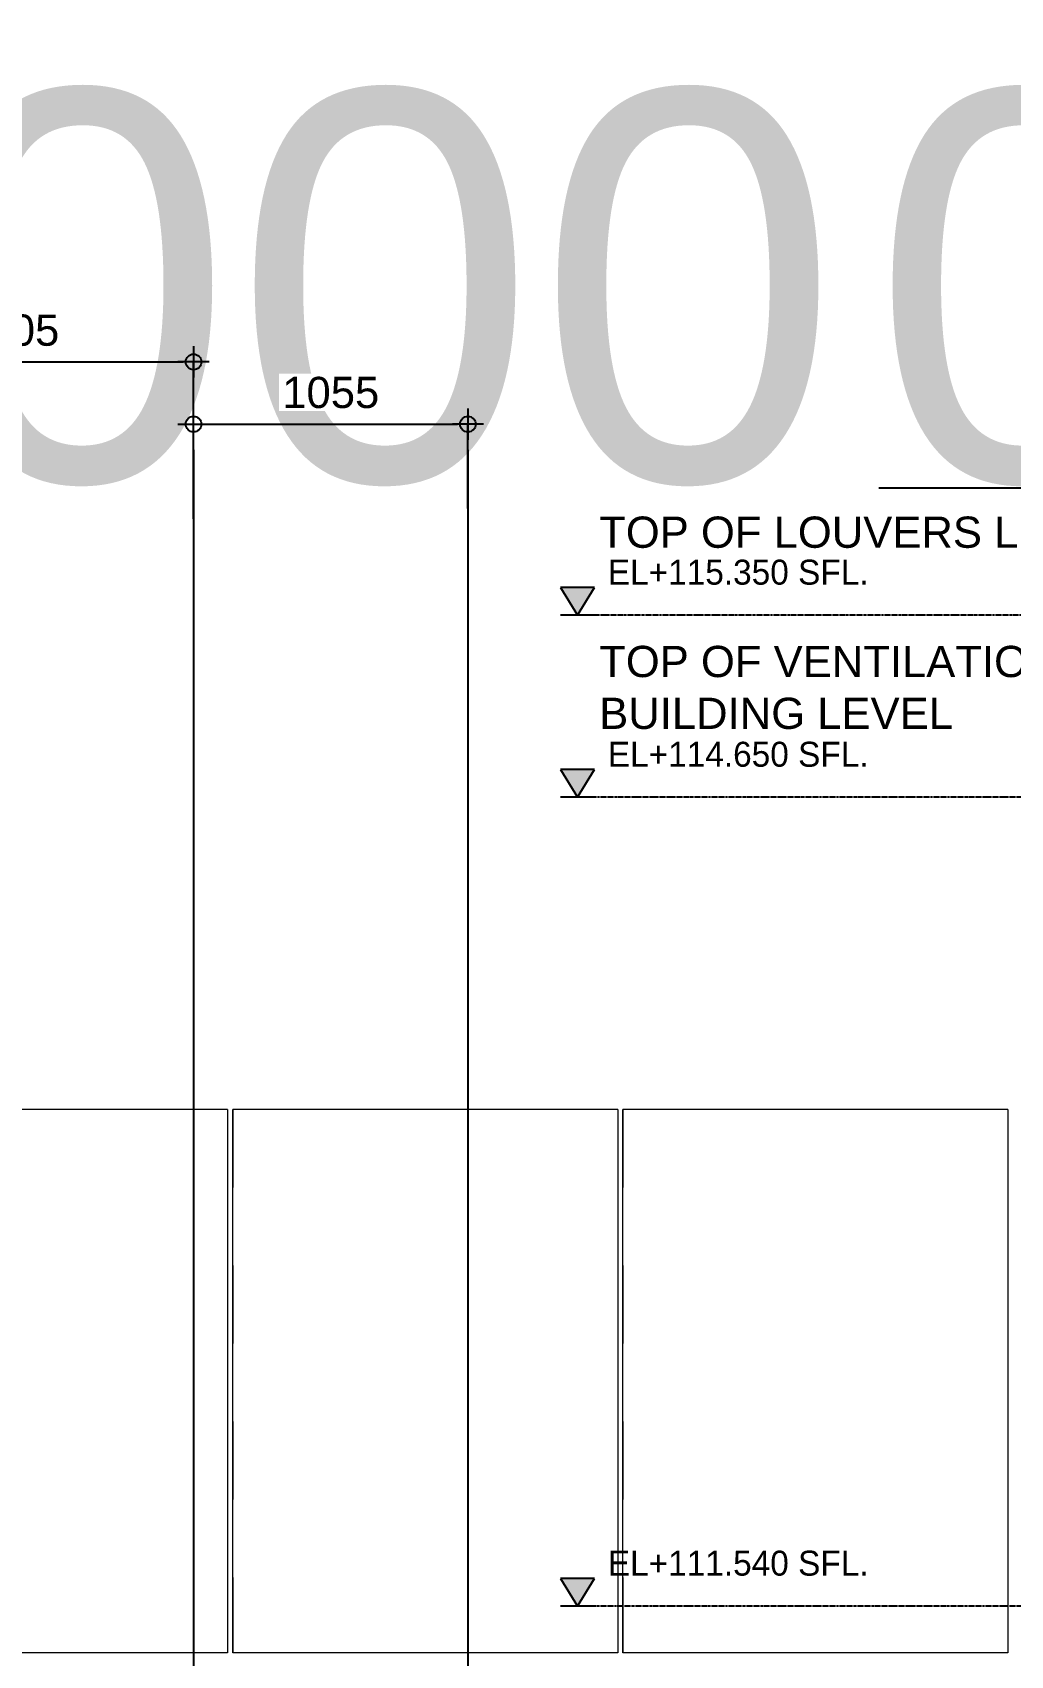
# Model space of a CAD drawing. Header units: millimetres. Extents: x 663313 to 1226001, y 1431724 to 1620898.
# Drawn here: x 1059788 to 1063548, y 1518955 to 1525195 of the extents above; entities that cross this region are included whole.
import ezdxf
from ezdxf.enums import TextEntityAlignment as Align

# ---------------------------------------------------------------- set-up
doc = ezdxf.new("R2010")
doc.units = ezdxf.units.MM
for name, pattern in [('Grid Line', [22.225, 12.7, -3.175, 3.175, -3.175]), ('XKITLINE00', [0]), ('XKITLINE02', [4, 2, -2])]:
    doc.linetypes.add(name, pattern=pattern)
doc.layers.get('Defpoints').update_dxf_attribs({"color": 140})
doc.layers.add('000 - 0_HIDE_OBJ_FRAMING_DEF_SUB', color=1, linetype='Continuous', plot=False)
doc.layers.add('DIM', color=1, linetype='Continuous')
doc.styles.add('ANGSANA', font='angsana.shx', dxfattribs={"width": 0.9})
doc.styles.add('Arial', font='arial.ttf')
doc.dimstyles.new('Dim - 40 - Cen', dxfattribs={"dimscale": 0.04, "dimtxt": 3, "dimasz": 1, "dimexe": 0, "dimexo": 2.5, "dimgap": 1.5, "dimtad": 1, "dimdec": 0, "dimlfac": 1000, "dimzin": 1, "dimdsep": 46, "dimtxsty": 'Arial', "dimblk": 'CEN1', "dimcen": 0.09, "dimclrd": 1, "dimclre": 49, "dimclrt": 3, "dimadec": 0, "dimazin": 0, "dimtfac": 1, "dimtdec": 0, "dimtix": 1, "dimtofl": 0, "dimtmove": 2, "dimatfit": 3, "dimfxl": 1, "dimtfill": 1, "dimtfillclr": 256, "dimtolj": 1, "dimtzin": 0, "dimarcsym": 0})

# ---------------------------------------------------------------- blocks, each defined once
blk = doc.blocks.new('*A27341188')
at = {"layer": '000 - 0_HIDE_OBJ_FRAMING_DEF_SUB', "linetype": 'XKITLINE00', "lineweight": 0}
for p, q in [((357.767257, 65.815369), (347.90058, 65.815369)), ((347.900591, 51.882036), (347.900591, 65.815369)), ((357.767257, 65.815369), (357.767257, 51.882036)), ((357.767257, 51.882036), (347.90058, 51.882036))]:
    blk.add_line(p, q, dxfattribs=at)
at = {"layer": '000 - 0_HIDE_OBJ_FRAMING_DEF_SUB', "linetype": 'XKITLINE02', "lineweight": 0}
for p, q in [((347.90058, 65.815369), (347.90058, 51.882036)), ((357.767247, 65.815369), (357.767247, 51.882036))]:
    blk.add_line(p, q, dxfattribs=at)
blk = doc.blocks.new('*A27391193')
at = {"layer": '000 - 0_HIDE_OBJ_FRAMING_DEF_SUB', "linetype": 'XKITLINE00', "lineweight": 0}
for p, q in [((347.767257, 65.815369), (337.90058, 65.815369)), ((337.900591, 51.882036), (337.900591, 65.815369)), ((347.767257, 65.815369), (347.767257, 51.882036)), ((347.767257, 51.882036), (337.90058, 51.882036))]:
    blk.add_line(p, q, dxfattribs=at)
at = {"layer": '000 - 0_HIDE_OBJ_FRAMING_DEF_SUB', "linetype": 'XKITLINE02', "lineweight": 0}
for p, q in [((337.90058, 65.815369), (337.90058, 51.882036)), ((347.767247, 65.815369), (347.767247, 51.882036))]:
    blk.add_line(p, q, dxfattribs=at)
blk = doc.blocks.new('*A27401194')
at = {"layer": '000 - 0_HIDE_OBJ_FRAMING_DEF_SUB', "linetype": 'XKITLINE00', "lineweight": 0}
for p, q in [((337.767257, 65.815369), (327.90058, 65.815369)), ((337.767257, 65.815369), (337.767257, 51.882036)), ((337.767257, 51.882036), (327.90058, 51.882036))]:
    blk.add_line(p, q, dxfattribs=at)
at = {"layer": '000 - 0_HIDE_OBJ_FRAMING_DEF_SUB', "linetype": 'XKITLINE02', "lineweight": 0}
blk.add_line((337.767247, 65.815369), (337.767247, 51.882036), dxfattribs=at)
blk = doc.blocks.new('3')
at = {"layer": '000 - 0_HIDE_OBJ_FRAMING_DEF_SUB', "lineweight": 0, "xscale": 0.15, "yscale": 0.15, "zscale": 0.15}
for name in ['*A27401194', '*A27391193', '*A27341188']:
    blk.add_blockref(name, (663572.3657, 1524733.1057), dxfattribs=at)
blk = doc.blocks.new('CEN1')
at = {"color": 1}
for p, q in [((1.5, 0), (-1.5, 0)), ((0, 1.5), (0, -1.5))]:
    blk.add_line(p, q, dxfattribs=at)
at = {"color": 3}
blk.add_circle((0, 0), 0.75, dxfattribs=at)
blk = doc.blocks.new('*D5252')
at = {"layer": '000 - 0_HIDE_OBJ_FRAMING_DEF_SUB', "color": 49, "lineweight": -2, "transparency": 16777216}
for p, q in [((1057462.7, 1522978), (1057462.7, 1523445)), ((1068562.7, 1522978), (1068562.7, 1523445))]:
    blk.add_line(p, q, dxfattribs=at)
at = {"layer": '000 - 0_HIDE_OBJ_FRAMING_DEF_SUB', "color": 1, "lineweight": -2, "transparency": 16777216}
blk.add_line((1057462.8, 1523445), (1068562.7, 1523445), dxfattribs=at)
at = {"layer": 'Defpoints', "color": 0, "transparency": 16777216}
for p in [(1068562.7, 1523445), (1057462.7, 1522977.9), (1068562.7, 1522977.9)]:
    blk.add_point(p, dxfattribs=at)
at = {"layer": '000 - 0_HIDE_OBJ_FRAMING_DEF_SUB', "color": 1, "lineweight": -2, "transparency": 16777216, "xscale": 0.04, "yscale": 0.04, "zscale": 0.04, "rotation": 180}
blk.add_blockref('CEN1', (1057462.7, 1523445), dxfattribs=at)
at = {"layer": '000 - 0_HIDE_OBJ_FRAMING_DEF_SUB', "color": 1, "lineweight": -2, "transparency": 16777216, "xscale": 0.04, "yscale": 0.04, "zscale": 0.04}
blk.add_blockref('CEN1', (1068562.7, 1523445), dxfattribs=at)
at = {"layer": '000 - 0_HIDE_OBJ_FRAMING_DEF_SUB', "color": 3, "transparency": 16777216, "insert": (1063012.7, 1524210.9), "char_height": 1500, "attachment_point": 5, "style": 'Arial', "bg_fill": 3, "box_fill_scale": 1.1, "bg_fill_color": 256, "bg_fill_true_color": 13158600, "bg_fill_transparency": 0}
blk.add_mtext('\\A1;11100000', dxfattribs=at)
blk = doc.blocks.new('*D5299')
at = {"layer": '000 - 0_HIDE_OBJ_FRAMING_DEF_SUB', "color": 49, "lineweight": -2, "transparency": 16777216}
for p, q in [((1052229.8, 1523010.3), (1052229.8, 1523445)), ((1064229.8, 1523010.3), (1064229.8, 1523445))]:
    blk.add_line(p, q, dxfattribs=at)
at = {"layer": '000 - 0_HIDE_OBJ_FRAMING_DEF_SUB', "color": 1, "lineweight": -2, "transparency": 16777216}
blk.add_line((1052229.9, 1523445), (1064229.8, 1523445), dxfattribs=at)
at = {"layer": 'Defpoints', "color": 0, "transparency": 16777216}
for p in [(1064229.8, 1523445), (1052229.8, 1523010.2), (1064229.8, 1523010.2)]:
    blk.add_point(p, dxfattribs=at)
at = {"layer": '000 - 0_HIDE_OBJ_FRAMING_DEF_SUB', "color": 1, "lineweight": -2, "transparency": 16777216, "xscale": 0.04, "yscale": 0.04, "zscale": 0.04, "rotation": 180}
blk.add_blockref('CEN1', (1052229.8, 1523445), dxfattribs=at)
at = {"layer": '000 - 0_HIDE_OBJ_FRAMING_DEF_SUB', "color": 1, "lineweight": -2, "transparency": 16777216, "xscale": 0.04, "yscale": 0.04, "zscale": 0.04}
blk.add_blockref('CEN1', (1064229.8, 1523445), dxfattribs=at)
at = {"layer": '000 - 0_HIDE_OBJ_FRAMING_DEF_SUB', "color": 3, "transparency": 16777216, "insert": (1058229.8, 1524210.9), "char_height": 1500, "attachment_point": 5, "style": 'Arial', "bg_fill": 3, "box_fill_scale": 1.1, "bg_fill_color": 256, "bg_fill_true_color": 13158600, "bg_fill_transparency": 0}
blk.add_mtext('\\A1;12000000', dxfattribs=at)
blk = doc.blocks.new('LEV-SEC')
at = {"layer": '000 - 0_HIDE_OBJ_FRAMING_DEF_SUB'}
blk.add_hatch(color=256, dxfattribs=at).paths.add_polyline_path([(-1.62, 2.67), (0, 0), (1.62, 2.67)])
for p, q in [((-1.62, 2.67), (0, 0)), ((1.62, 2.67), (-1.62, 2.67)), ((0, 0), (1.62, 2.67)), ((1.62, 0), (-1.62, 0))]:
    blk.add_line(p, q, dxfattribs=at)
at = {"layer": '000 - 0_HIDE_OBJ_FRAMING_DEF_SUB', "style": 'ANGSANA'}
blk.add_attdef('ELEVATION', text='', height=2.4, dxfattribs=at).set_placement((2.91, 2.21), align=Align.BOTTOM_LEFT)
blk = doc.blocks.new('W-1-PP18-ST_ENT4_REV00_20260602-153434_ELEVATION_3_ST')
at = {"layer": '000 - 0_HIDE_OBJ_FRAMING_DEF_SUB', "linetype": 'Grid Line', "ltscale": 0.6}
for p, q in [((-13575.0005, 115350), (-17111.0505, 115350)), ((-13400, 114650), (-17111.0505, 114650)), ((-13000, 111540), (-17111.0505, 111540))]:
    blk.add_line(p, q, dxfattribs=at)
at = {"layer": '000 - 0_HIDE_OBJ_FRAMING_DEF_SUB', "xscale": 40, "yscale": 40, "zscale": 40}
for p, values in [((-17111.0505, 115350), {'ELEVATION': 'EL+115.350 SFL.'}), ((-17111.0505, 114650), {'ELEVATION': 'EL+114.650 SFL.'}), ((-17111.0505, 111540), {'ELEVATION': 'EL+111.540 SFL.'})]:
    blk.add_blockref('LEV-SEC', p, dxfattribs=at).add_auto_attribs(values)
at = {"layer": '000 - 0_HIDE_OBJ_FRAMING_DEF_SUB', "style": 'Arial'}
for s, p in [('TOP OF LOUVERS LEVEL', (-17027.61, 115608.931)), ('TOP OF VENTILATION ', (-17027.61, 115111.8639)), ('BUILDING LEVEL', (-17027.61, 114912.4702))]:
    blk.add_text(s, height=120, dxfattribs=at).set_placement(p)
blk = doc.blocks.new('*D3639')
at = {"layer": '000 - 0_HIDE_OBJ_FRAMING_DEF_SUB', "color": 49, "lineweight": -2, "transparency": 16777216}
for p, q in [((27.0543, 9.6495), (27.0543, 9.9737)), ((28.4593, 9.3701), (28.4593, 9.9737))]:
    blk.add_line(p, q, dxfattribs=at)
at = {"layer": '000 - 0_HIDE_OBJ_FRAMING_DEF_SUB', "color": 1, "lineweight": -2, "transparency": 16777216}
blk.add_line((27.0943, 9.9737), (28.4193, 9.9737), dxfattribs=at)
at = {"layer": 'Defpoints', "color": 0, "transparency": 16777216}
for p in [(28.4593, 9.9737), (27.0543, 9.5495), (28.4593, 9.2701)]:
    blk.add_point(p, dxfattribs=at)
at = {"layer": '000 - 0_HIDE_OBJ_FRAMING_DEF_SUB', "color": 1, "lineweight": -2, "transparency": 16777216, "xscale": 0.04, "yscale": 0.04, "zscale": 0.04, "rotation": 180}
blk.add_blockref('CEN1', (27.0543, 9.9737), dxfattribs=at)
at = {"layer": '000 - 0_HIDE_OBJ_FRAMING_DEF_SUB', "color": 1, "lineweight": -2, "transparency": 16777216, "xscale": 0.04, "yscale": 0.04, "zscale": 0.04}
blk.add_blockref('CEN1', (28.4593, 9.9737), dxfattribs=at)
at = {"layer": '000 - 0_HIDE_OBJ_FRAMING_DEF_SUB', "color": 3, "transparency": 16777216, "insert": (27.7568, 10.0949), "char_height": 0.12, "attachment_point": 5, "style": 'Arial', "bg_fill": 3, "box_fill_scale": 1.1, "bg_fill_color": 256, "bg_fill_true_color": 13158600, "bg_fill_transparency": 0}
blk.add_mtext('\\A1;1405', dxfattribs=at)
blk = doc.blocks.new('*D3640')
at = {"layer": '000 - 0_HIDE_OBJ_FRAMING_DEF_SUB', "color": 49, "lineweight": -2, "transparency": 16777216}
for p, q in [((28.4593, 9.3701), (28.4593, 9.7342)), ((29.5143, 9.4103), (29.5143, 9.7342))]:
    blk.add_line(p, q, dxfattribs=at)
at = {"layer": '000 - 0_HIDE_OBJ_FRAMING_DEF_SUB', "color": 1, "lineweight": -2, "transparency": 16777216}
blk.add_line((28.4993, 9.7342), (29.4743, 9.7342), dxfattribs=at)
at = {"layer": 'Defpoints', "color": 0, "transparency": 16777216}
for p in [(29.5143, 9.7342), (29.5143, 9.3103), (28.4593, 9.2701)]:
    blk.add_point(p, dxfattribs=at)
at = {"layer": '000 - 0_HIDE_OBJ_FRAMING_DEF_SUB', "color": 1, "lineweight": -2, "transparency": 16777216, "xscale": 0.04, "yscale": 0.04, "zscale": 0.04, "rotation": 180}
blk.add_blockref('CEN1', (28.4593, 9.7342), dxfattribs=at)
at = {"layer": '000 - 0_HIDE_OBJ_FRAMING_DEF_SUB', "color": 1, "lineweight": -2, "transparency": 16777216, "xscale": 0.04, "yscale": 0.04, "zscale": 0.04}
blk.add_blockref('CEN1', (29.5143, 9.7342), dxfattribs=at)
at = {"layer": '000 - 0_HIDE_OBJ_FRAMING_DEF_SUB', "color": 3, "transparency": 16777216, "insert": (28.9868, 9.8554), "char_height": 0.12, "attachment_point": 5, "style": 'Arial', "bg_fill": 3, "box_fill_scale": 1.1, "bg_fill_color": 256, "bg_fill_true_color": 13158600, "bg_fill_transparency": 0}
blk.add_mtext('\\A1;1055', dxfattribs=at)
blk = doc.blocks.new('A$Cc1931124')
at = {"layer": '000 - 0_HIDE_OBJ_FRAMING_DEF_SUB', "color": 251, "linetype": 'Grid Line'}
for p, q in [((28.4593, 9.6361), (28.4593, -1.8694)), ((29.5143, 9.6361), (29.5143, -1.8694))]:
    blk.add_line(p, q, dxfattribs=at)
at = {"layer": '000 - 0_HIDE_OBJ_FRAMING_DEF_SUB', "color": 1}
dim = blk.add_linear_dim(base=(28.4593, 9.9737), p1=(27.0543, 9.5495), p2=(28.4593, 9.2701), dimstyle='Dim - 40 - Cen', dxfattribs=at)
dim.commit()
dim.dimension.update_dxf_attribs({"geometry": '*D3639', "text_midpoint": (27.7568, 10.0949)})
dim = blk.add_linear_dim(base=(29.5143, 9.7342), p1=(28.4593, 9.2701), p2=(29.5143, 9.3103), dimstyle='Dim - 40 - Cen', dxfattribs=at)
dim.commit()
dim.dimension.update_dxf_attribs({"geometry": '*D3640', "text_midpoint": (28.9868, 9.8554)})

msp = doc.modelspace()

# ---------------------------------------------------------------- block references
at = {"layer": 'DIM', "color": 2, "xscale": 1000, "yscale": 1000, "zscale": 1000}
msp.add_blockref('3', (-662562493.0659, -1523221923.05), dxfattribs=at)

# ---------------------------------------------------------------- next in the draw order: dimensions: what is measured, and where the dimension line sits
at = {"layer": '000 - 0_HIDE_OBJ_FRAMING_DEF_SUB'}
dim = msp.add_linear_dim(base=(1068562.7487, 1523444.9842), p1=(1057462.7487, 1522977.8528), p2=(1068562.7487, 1522977.8528), dimstyle='Dim - 40 - Cen', dxfattribs=at)
dim.commit()
dim.dimension.update_dxf_attribs({"geometry": '*D5252', "text_midpoint": (1063012.7487, 1524210.9036)})

# ---------------------------------------------------------------- next in the draw order: dimensions: what is measured, and where the dimension line sits
dim = msp.add_linear_dim(base=(1064229.8414, 1523444.9842), p1=(1052229.8414, 1523010.1628), p2=(1064229.8414, 1523010.1628), dimstyle='Dim - 40 - Cen', dxfattribs=at)
dim.commit()
dim.dimension.update_dxf_attribs({"geometry": '*D5299', "text_midpoint": (1058229.8414, 1524210.9036)})

# ---------------------------------------------------------------- next in the draw order: block references
msp.add_blockref('W-1-PP18-ST_ENT4_REV00_20260602-153434_ELEVATION_3_ST', (1078993.9966, 1407605.0011))

# ---------------------------------------------------------------- next in the draw order: block references
at = {"color": 1, "xscale": 1000, "yscale": 1000, "zscale": 1000}
msp.add_blockref('A$Cc1931124', (1031947.568, 1513955.0011), dxfattribs=at)

doc.saveas('drawing.dxf')
